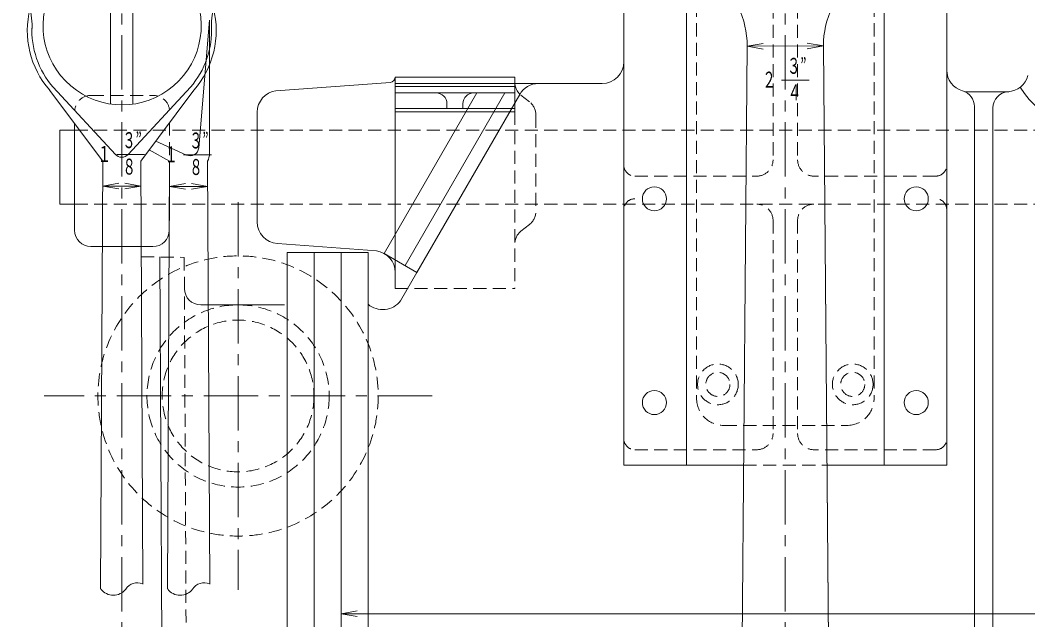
# Model space of a CAD drawing. Units: millimetres, scale not verified. Extents: x -5945 to 5945, y -4205 to 4205.
# Drawn here: x -3091 to -2164, y 650 to 1201 of the extents above; entities that cross this region are included whole.
import ezdxf
from ezdxf.enums import TextEntityAlignment as Align

# ---------------------------------------------------------------- set-up
doc = ezdxf.new("R2010")
doc.units = ezdxf.units.MM
doc.header["$LTSCALE"] = 10
doc.linetypes.add('CHAIN1', pattern=[8, 5, -1, 1, -1])
doc.linetypes.add('DASHED1', pattern=[1.8, 1.2, -0.6])
for name, color, linetype, lineweight in [('0-0_0', 3, 'Continuous', 18), ('0-1_芯', 4, 'CHAIN1', 18), ('0-2_寸法', 2, 'Continuous', 18)]:
    doc.layers.add(name, color=color, linetype=linetype, lineweight=lineweight)
doc.styles.add('ＭＳ ゴシック', font='')
doc.styles.get('ＭＳ ゴシック').set_extended_font_data('MS Gothic')

msp = doc.modelspace()

# ---------------------------------------------------------------- linework, layer by layer
at = {"layer": '0-0_0', "color": 1, "linetype": 'DASHED1'}
for p, q in [((-2468.75, 1594.33), (-2468.75, 853.39)), ((-2305.46, 1594.33), (-2305.46, 853.39)), ((-2398.4, 1268.87), (-2398.4, 1072.78)), ((-2375.8, 1268.87), (-2375.8, 1072.78)), ((-3025.76, 1132), (-2968.36, 1132.02)), ((-2630.26, 1132.36), (-2622.28, 1126.04)), ((-2635.94, 1117.04), (-2635.94, 954.42)), ((-2616.6, 1114.28), (-2616.6, 1025.13)), ((-2953.36, 1107), (-2953.36, 1071.37)), ((-3040.75, 1100.16), (-203.94, 1100.16)), ((-2525.61, 1057.78), (-2413.4, 1057.78)), ((-2248.6, 1057.78), (-2360.8, 1057.78)), ((-3040.75, 1031.95), (-203.94, 1031.95)), ((-2630.26, 1007.05), (-2622.28, 1013.38)), ((-2398.4, 1016.95), (-2398.4, 821.08)), ((-2375.8, 1016.95), (-2375.8, 821.08)), ((-2939.94, 983.04), (-2939.79, 954.22)), ((-2746.07, 954.42), (-2635.94, 954.42)), ((-2443.75, 828.39), (-2330.46, 828.39)), ((-2525.61, 806.08), (-2413.4, 806.08)), ((-2248.6, 806.08), (-2360.8, 806.08)), ((-2425.49, 791.7), (-2348.72, 791.7))]:
    msp.add_line(p, q, dxfattribs=at)
at = {"layer": '0-0_0'}
for p, q in [((-2478.1, 1296.9), (-2478.1, 791.7)), ((-2296.11, 1296.9), (-2296.11, 791.7)), ((-3007.67, 1207.56), (-3007.67, 1124.08)), ((-2987.12, 1207.56), (-2987.12, 1123.98)), ((-2916.57, 1201.14), (-2926.65, 1083.75)), ((-2916.57, 1201.14), (-2916.57, 1078.68)), ((-2422.1, 1177.52), (-2428.48, 451.89)), ((-2345.73, 451.89), (-2352.1, 1177.52)), ((-2352.1, 1177.52), (-2345.73, 451.89)), ((-2855.6, 1136.34), (-2750.32, 1143.99)), ((-2746.07, 1148.94), (-2635.94, 1148.94)), ((-2746.03, 1148.94), (-2746.03, 954.42)), ((-2746.03, 1140.06), (-2635.94, 1140.06)), ((-2635.94, 1148.94), (-2635.94, 1117.04)), ((-3063.81, 1136.92), (-3014.8, 1071.37)), ((-3060.51, 1139.53), (-3003.27, 1077.71)), ((-2934.28, 1139.53), (-2991.53, 1077.71)), ((-2930.98, 1136.92), (-2980, 1071.37)), ((-2746.03, 1134.36), (-2635.94, 1134.36)), ((-2645, 1134.36), (-2736.76, 975.43)), ((-2631.41, 1132.91), (-2725.94, 969.18)), ((-2181.5, 1135.39), (-2221.98, 1135.39)), ((-2698.32, 1119.89), (-2698.32, 1124.36)), ((-2683.69, 1119.89), (-2683.69, 1124.36)), ((-2213.13, 1121.71), (-2213.13, 315.03)), ((-2872.79, 1116.54), (-2872.79, 1015.57)), ((-2746.03, 1119.89), (-2635.94, 1119.89)), ((-2746.03, 1117.04), (-2635.94, 1117.04)), ((-2196.1, 1120.46), (-2196.1, 315.03)), ((-3040.75, 1106.09), (-3040.75, 1007.92)), ((-3054.22, 1100.16), (-3054.22, 1031.96)), ((-3040.75, 1100.16), (-3054.22, 1100.16)), ((-2966.05, 1090.02), (-2937.94, 1077.16)), ((-2972.17, 1081.84), (-2953.36, 1071.37)), ((-3014.8, 1071.37), (-3016.84, 678.09)), ((-2980, 1071.37), (-2977.97, 682.5)), ((-2953.36, 1071.37), (-2955.4, 678.09)), ((-2953.36, 1071.37), (-2953.36, 1016.83)), ((-2918.56, 1071.37), (-2916.53, 682.5)), ((-3040.75, 1031.96), (-3054.22, 1031.96)), ((-3025.76, 992.92), (-2968.69, 992.91)), ((-2854.24, 995.62), (-2763.17, 989.01)), ((-2962.44, 983.6), (-2957.96, 187.74)), ((-2845.13, 987.56), (-2845.13, 141.33)), ((-2845.13, 987.56), (-2770.86, 987.56)), ((-2820.38, 987.56), (-2820.38, 141.33)), ((-2795.62, 987.56), (-2795.62, 141.33)), ((-2770.86, 987.56), (-2770.86, 141.33)), ((-2924.8, 939.29), (-2847.87, 939.29))]:
    msp.add_line(p, q, dxfattribs=at)
for points in [[(-2535.61, 1730.15), (-2535.61, 791.7), (-2425.49, 791.7)], [(-2238.6, 1730.15), (-2238.6, 791.7), (-2348.71, 791.7)], [(-2746.03, 1142.91), (-2635.94, 1142.91), (-2555.61, 1142.91)], [(-2670.88, 1134.36), (-2756.17, 986.64), (-2725.94, 969.18), (-2740.97, 943.16)]]:
    msp.add_lwpolyline(points, dxfattribs=at)
at = {"layer": '0-0_0', "color": 1, "linetype": 'DASHED1'}
msp.add_lwpolyline([(-2979.54, 983.6), (-2939.94, 983.04), (-2935.74, 141.03)], dxfattribs=at)
at = {"layer": '0-0_0'}
for centre in [(-2507.53, 1036.89), (-2266.68, 1036.89), (-2507.53, 849.45), (-2266.68, 849.45)]:
    msp.add_circle(centre, 11.08, dxfattribs=at)
at = {"layer": '0-0_0', "color": 1, "linetype": 'DASHED1'}
for centre, radius in [((-2890.43, 855.49), 128.87), ((-2890.43, 855.49), 83.8), ((-2890.43, 855.49), 69.82), ((-2449.11, 866.17), 18.7), ((-2325.1, 866.17), 18.7), ((-2449.11, 866.17), 11.08), ((-2325.1, 866.17), 11.08)]:
    msp.add_circle(centre, radius, dxfattribs=at)
at = {"layer": '0-0_0'}
for centre, radius, start, end in [((-2509.21, 1176.82), 87.11, 0.46111, 48.88163), ((-2265, 1176.82), 87.11, 131.11837, 179.53889), ((-3152.67, 1196.05), 72.74, 356.73153, 31.81311), ((-2997.05, 1196.05), 72.74, 148.18689, 31.81311), ((-2842.12, 1196.05), 72.74, 148.18689, 183.26847), ((-3000.59, 1191.71), 83.67, 165.87841, 221.04811), ((-2994.2, 1191.71), 83.67, 318.95189, 14.12159), ((-3000.59, 1191.71), 79.46, 176.86971, 221.04811), ((-2994.2, 1191.71), 79.46, 318.95189, 3.13029), ((-2555.61, 1162.91), 20, 270, 0), ((-2218.6, 1155.39), 20, 180, 254.1991), ((-2183.42, 1155.39), 20, 273.78871, 345.61481), ((-2751.03, 1148.94), 5, 278.09896, 0), ((-2614.09, 1122.91), 20, 90, 150), ((-2852.79, 1116.54), 20, 98.09896, 180), ((-2708.32, 1124.36), 10, 0, 90), ((-2673.69, 1124.36), 10, 90, 180), ((-2228.13, 1121.71), 15, 0, 74.1991), ((-2181.1, 1120.46), 15, 93.78871, 180), ((-2077.24, 1201.59), 112.54, 213.43029, 326.56971), ((-2997.4, 1083.14), 8, 222.8019, 317.1981), ((-2934.62, 1084.44), 8, 245.41713, 355.09243), ((-2934.32, 1079.59), 17.77, 332.46997, 357.06461), ((-2852.79, 1015.57), 20, 180, 265.8465), ((-3025.75, 1007.92), 15, 180, 269.98423), ((-2968.69, 1007.91), 15, 270, 359.70173), ((-2765.99, 969.21), 20, 360, 81.90104), ((-2924.8, 954.29), 15, 180.28581, 270), ((-2757.49, 955.64), 20.7, 229.75212, 322.92997), ((-3005.18, 686.6), 14.44, 217.68576, 322.31424), ((-2983.16, 671.09), 12.53, 66.63407, 147.75735), ((-2943.74, 686.6), 14.44, 217.68576, 322.31424), ((-2921.72, 671.09), 12.53, 66.63407, 147.75735)]:
    msp.add_arc(centre, radius, start, end, dxfattribs=at)
at = {"layer": '0-0_0', "color": 1, "linetype": 'DASHED1'}
for centre, radius, start, end in [((-2620.94, 1144.12), 15, 180, 231.5957), ((-3025.75, 1117), 15, 90.01577, 175.64304), ((-2968.36, 1117.02), 15, 6.85904, 90.01577), ((-2631.6, 1114.28), 15, 0, 51.5957), ((-2525.61, 1067.78), 10, 180, 270), ((-2413.4, 1072.78), 15, 270, 0), ((-2360.8, 1072.78), 15, 180, 270), ((-2248.6, 1067.78), 10, 270, 0), ((-2525.61, 1026.89), 10, 90, 180), ((-2413.4, 1016.95), 15, 0, 90), ((-2360.8, 1016.95), 15, 90, 180), ((-2248.6, 1026.89), 10, 0, 90), ((-2631.6, 1025.13), 15, 308.4043, 0), ((-2620.94, 995.3), 15, 128.4043, 180), ((-2443.75, 853.39), 25, 180, 270), ((-2330.46, 853.39), 25, 270, 0), ((-2525.61, 816.08), 10, 180, 270), ((-2413.4, 821.08), 15, 270, 0), ((-2360.8, 821.08), 15, 180, 270), ((-2248.6, 816.08), 10, 270, 0)]:
    msp.add_arc(centre, radius, start, end, dxfattribs=at)
at = {"layer": '0-1_芯'}
for p, q in [((-2387.1, -3262.7), (-2387.1, 3120.85)), ((-2997.4, -3262.7), (-2997.4, 3085.49)), ((-2890.43, 1033.87), (-2890.43, 677.12)), ((-2712.05, 855.49), (-3068.8, 855.49))]:
    msp.add_line(p, q, dxfattribs=at)
at = {"layer": '0-2_寸法'}
for p, q in [((-2422.11, 1177.2), (-2407.34, 1174.59)), ((-2352.1, 1177.52), (-2366.88, 1180.13)), ((-2352.1, 1177.52), (-2366.88, 1174.92)), ((-2390.68, 1145.99), (-2365.03, 1145.99)), ((-3002.03, 1077.64), (-2976.38, 1077.64)), ((-2940.59, 1077.32), (-2914.94, 1077.32)), ((-3014.91, 1048.54), (-3000.14, 1045.94)), ((-2979.88, 1048.54), (-2994.65, 1051.15)), ((-2979.88, 1048.54), (-2994.65, 1045.94)), ((-2953.48, 1048.22), (-2938.7, 1045.62)), ((-2918.44, 1048.22), (-2933.21, 1050.83)), ((-2918.44, 1048.22), (-2933.21, 1045.62)), ((-2795.62, 655.19), (-2780.85, 657.79)), ((-2795.62, 655.19), (-431.62, 655.19)), ((-2795.62, 655.19), (-2780.85, 652.58))]:
    msp.add_line(p, q, dxfattribs=at)
for points in [[(-2352.1, 1177.52), (-2422.11, 1177.2), (-2407.34, 1179.8)], [(-2979.88, 1048.54), (-3014.91, 1048.54), (-3000.14, 1051.15)], [(-2918.44, 1048.22), (-2953.48, 1048.22), (-2938.7, 1050.83)]]:
    msp.add_lwpolyline(points, dxfattribs=at)

# ---------------------------------------------------------------- texts
at = {"layer": '0-2_寸法', "style": 'ＭＳ ゴシック', "width": 0.6}
for s, p in [('３”', (-2385.36, 1147.49)), ('２', (-2408.03, 1134.82)), ('４', (-2384.72, 1123.12)), ('３”', (-2996.72, 1079.13)), ('３”', (-2935.28, 1078.81)), ('１', (-3019.39, 1066.46)), ('１', (-2957.95, 1066.14)), ('８', (-2996.55, 1054.74)), ('８', (-2935.11, 1054.42))]:
    msp.add_text(s, height=14.66, dxfattribs=at).set_placement(p, align=Align.BOTTOM_LEFT)

doc.saveas('drawing.dxf')
